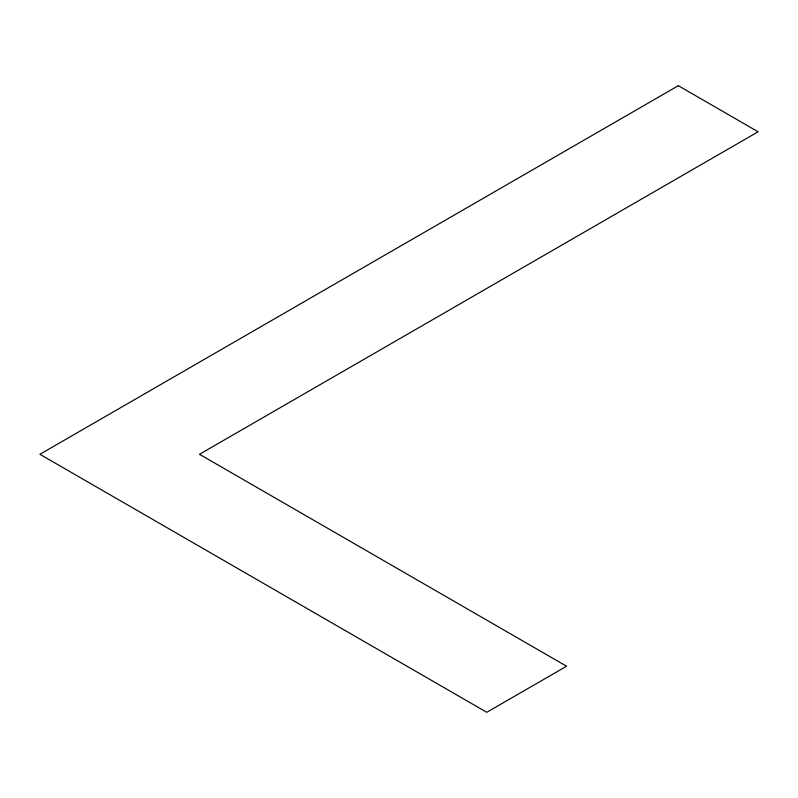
<?xml version="1.0" encoding="UTF-8"?>
<svg xmlns="http://www.w3.org/2000/svg" width="798" height="798" viewBox="0 0 798 798"><rect width="100%" height="100%" fill="white"/><g stroke="black" fill="none" stroke-linecap="round" stroke-linejoin="round"><path stroke-width="1.2" d="M678.3 85.705L39.9 454.291L486.78 712.295L566.58 666.22L199.5 454.291L758.1 131.78L678.3 85.705"/></g></svg>
